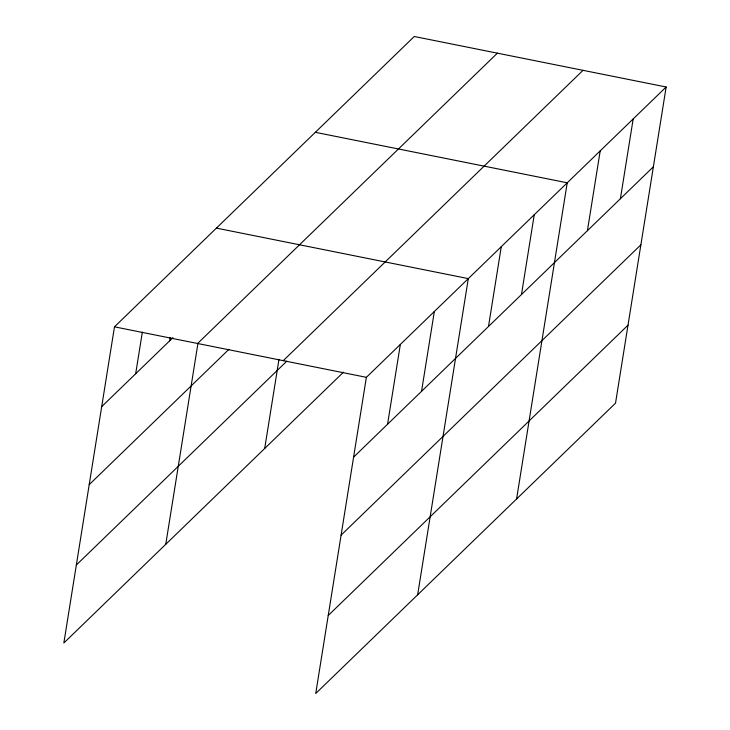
<?xml version="1.0" encoding="UTF-8"?>
<svg xmlns="http://www.w3.org/2000/svg" width="730" height="730" viewBox="0 0 730 730"><rect width="100%" height="100%" fill="white"/><g stroke="black" fill="none" stroke-linecap="round" stroke-linejoin="round"><path stroke-width="1.09" d="M666.152 86.998L366.378 377.328L315.734 693.5L615.518 403.17L666.152 86.998L414.266 36.5L114.482 326.83L63.848 643.002L343.511 372.145M135.68 373.742L142.341 332.15M169.652 340.837L170.19 337.461M165.765 544.288L197.912 343.593M264.698 448.485L278.979 359.324M387.566 424.24L400.35 344.423M421.548 391.335L434.332 311.518M417.66 594.786L468.304 278.614L216.409 228.116M488.498 326.493L501.282 246.676M521.466 294.555L534.25 214.739M516.585 498.973L567.228 182.801L315.342 132.312M587.422 230.68L600.206 150.864M620.4 198.743L633.184 118.935M101.698 406.647L172.891 337.707M197.611 343.492L497.386 53.162M89.206 484.647L228.937 349.323M283.258 360.666L583.033 70.335M76.34 565.011L286.835 361.14M353.594 457.144L653.368 166.805M341.102 535.136L640.876 244.805M328.226 615.5L628.01 325.169M114.482 326.83L366.378 377.328"/></g></svg>
